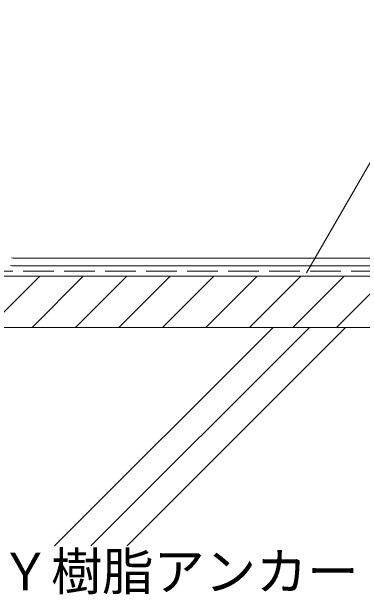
# Model space of a CAD drawing. Units: millimetres on the paper, with parts at other scales. Extents: x -135 to 135, y -94 to 92.
# Drawn here: x 38.9 to 73.2, y -44.7 to 12.1 of the extents above; entities that cross this region are included whole.
import ezdxf
from ezdxf.enums import TextEntityAlignment as Align

# ---------------------------------------------------------------- set-up
doc = ezdxf.new("R2010")
doc.units = ezdxf.units.MM
doc.linetypes.add('DASHED3', pattern=[4, 3, -1])
for name, color, linetype, lineweight in [('1-3_断熱材', 5, 'DASHED3', 9), ('1-4_リベットルーフ', 3, 'Continuous', 9), ('1-9_下地鋼板', 33, 'Continuous', 18), ('1-A_元図・躯体', 7, 'Continuous', 9), ('E-1', 7, 'Continuous', 9)]:
    doc.layers.add(name, color=color, linetype=linetype, lineweight=lineweight)
doc.styles.add('ＭＳ ゴシック', font='')
doc.styles.get('ＭＳ ゴシック').set_extended_font_data('MS Gothic')

msp = doc.modelspace()

# ---------------------------------------------------------------- linework, layer by layer
at = {"layer": '1-3_断熱材'}
msp.add_line((36.06, -13.185), (106.875, -13.185), dxfattribs=at)
at = {"layer": '1-4_リベットルーフ'}
for p, q in [((39.233, -11.935), (106.875, -11.935)), ((39.12, -12.685), (106.875, -12.685))]:
    msp.add_line(p, q, dxfattribs=at)
for centre in [(39.233, -10.935), (39.12, -11.685)]:
    msp.add_arc(centre, 1, 252.9216, 270, dxfattribs=at)
at = {"layer": '1-9_下地鋼板'}
for p, q in [((25.927, -13.685), (106.875, -13.685)), ((36.683, -18.685), (41.683, -13.685)), ((40.925, -18.685), (45.925, -13.685)), ((45.168, -18.685), (50.168, -13.685)), ((49.411, -18.685), (54.411, -13.685)), ((53.653, -18.685), (58.653, -13.685)), ((57.896, -18.685), (62.896, -13.685)), ((62.139, -18.685), (67.139, -13.685)), ((66.381, -18.685), (71.381, -13.685)), ((70.624, -18.685), (75.624, -13.685)), ((6.875, -18.685), (106.875, -18.685))]:
    msp.add_line(p, q, dxfattribs=at)
at = {"layer": '1-A_元図・躯体'}
for p, q in [((-5.125, -18.685), (106.875, -18.685)), ((64.45, -18.685), (43.131, -40.003)), ((67.985, -18.685), (46.667, -40.003)), ((71.521, -18.685), (50.203, -40.003))]:
    msp.add_line(p, q, dxfattribs=at)
at = {"layer": 'E-1'}
msp.add_lwpolyline([(67.707, -13.368), (82.423, 12.121), (87.423, 12.121)], dxfattribs=at)

# ---------------------------------------------------------------- texts
at = {"layer": 'E-1', "style": 'ＭＳ ゴシック'}
msp.add_text('ＡＹ樹脂アンカー', height=3.666, dxfattribs=at).set_placement((32.777, -45.424), align=Align.BOTTOM_LEFT)

doc.saveas('drawing.dxf')
